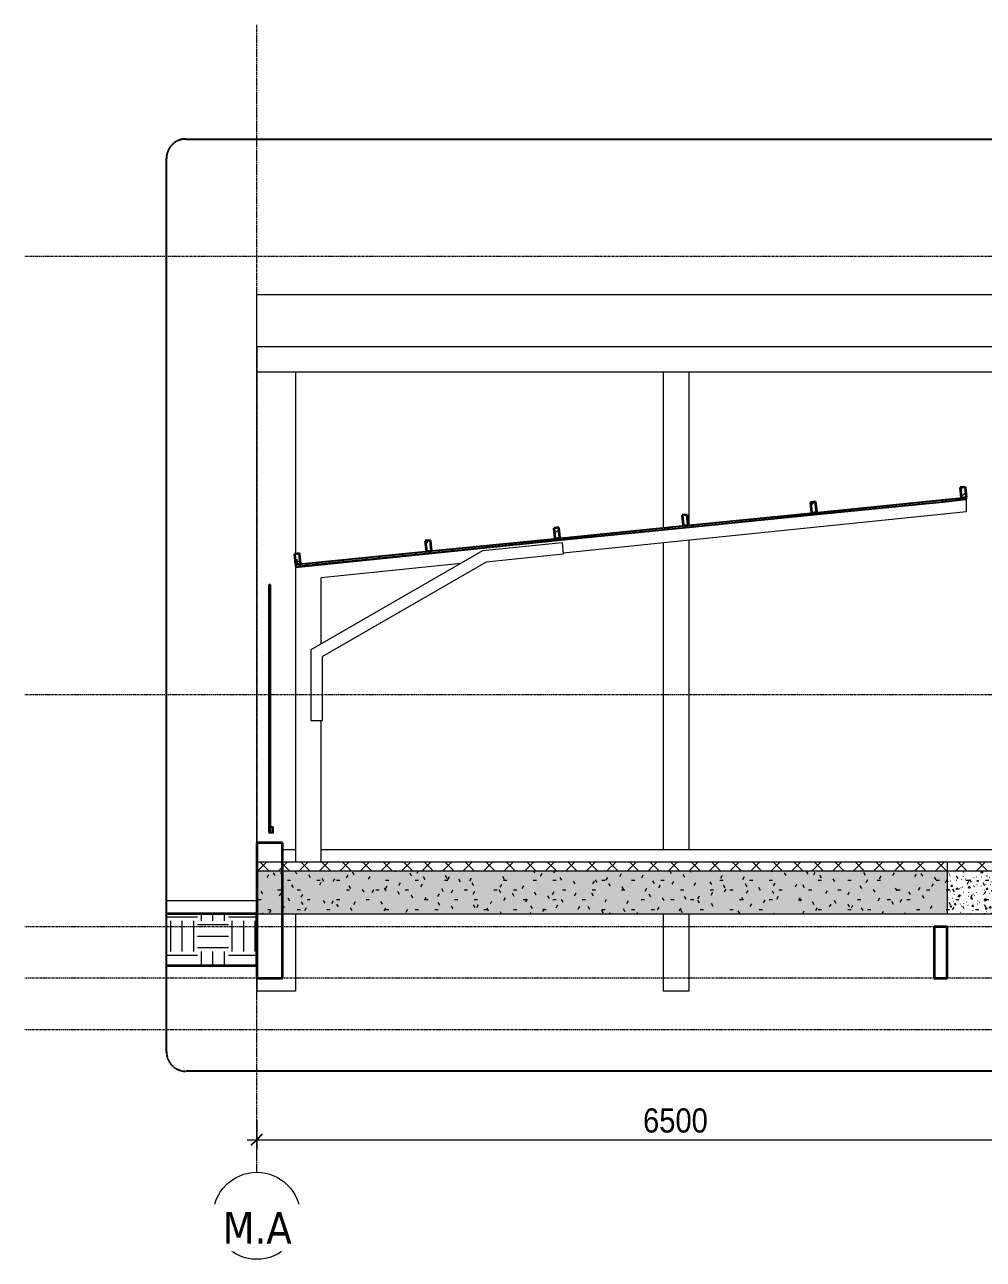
# Model space of a CAD drawing. Header units: millimetres. Extents: x 68650 to 268645, y -2410 to 17645.
# Drawn here: x 149285 to 156713, y -2179 to 7394 of the extents above; entities that cross this region are included whole.
import ezdxf

# ---------------------------------------------------------------- set-up
doc = ezdxf.new("R2010")
doc.units = ezdxf.units.MM
for name, pattern in [('Centre', [31.75, 6.35, -4.7625, 15.875, -4.7625]), ('Grid Line', [22.225, 12.7, -3.175, 3.175, -3.175]), ('Hidden', [7.14375, 4.7625, -2.38125])]:
    doc.linetypes.add(name, pattern=pattern)
for name, color, linetype, lineweight in [('A-ANNO-DIMS', 211, 'Continuous', 9), ('A-ANNO-DIMS-75', 211, 'Continuous', 9), ('A-DETL-GENF', 92, 'Continuous', 18), ('A-DETL-GENF-2', 92, 'Hidden', 25), ('A-FLOR', 192, 'Continuous', 18), ('A-FLOR-FNSH-1', 7, 'Continuous', 18), ('A-FLOR-FNSH-2', 250, 'Continuous', 35), ('A-FLOR-HRAL-2', 8, 'Continuous', 18), ('A-FLOR-HRAL-3', 55, 'Continuous', 25), ('A-FLOR-LEVL-2', 51, 'Centre', 9), ('A-FLOR-MCUT', 51, 'Continuous', 18), ('A-FLOR-PATT-1', 8, 'Continuous', 18), ('A-GLAZ-CURT', 52, 'Continuous', 18), ('A-GLAZ-CURT-1', 8, 'Continuous', 18), ('A-GLAZ-CURT-2', 52, 'Continuous', 25), ('A-GLAZ-CWMG', 51, 'Continuous', 18), ('A-GLAZ-CWMG-1', 51, 'Continuous', 35), ('A-GLAZ-CWMG-4', 8, 'Continuous', 18), ('A-WALL', 113, 'Continuous', 18), ('A-WALL-2', 250, 'Continuous', 35), ('S-COLS', 52, 'Continuous', 18), ('S-GRID-1', 1, 'Grid Line', 9), ('S-GRID-IDEN', 1, 'Continuous', 9)]:
    doc.layers.add(name, color=color, linetype=linetype, lineweight=lineweight)
doc.styles.add('Tahoma_B', font='tahomabd.ttf', dxfattribs={"height": 243.75})
doc.styles.add('UTM Avo', font='', dxfattribs={"width": 0.9, "height": 187.5})
doc.styles.get('UTM Avo').set_extended_font_data('UTM Avo')
doc.dimstyles.new('1_Dim_chi_tiet_2_5', dxfattribs={"dimscale": 304.8, "dimtxt": 187.368928, "dimasz": 0.295276, "dimexe": 0.246063, "dimexo": 0.0625, "dimgap": 0.024606, "dimtad": 1, "dimdec": 0, "dimrnd": 5, "dimzin": 0, "dimdsep": 46, "dimtxsty": 'UTM Avo', "dimblk1": 'OBLIQUE', "dimblk2": 'OBLIQUE', "dimsah": 1, "dimcen": 0.09, "dimdle": 0.246063, "dimazin": 0, "dimtfac": 1, "dimtdec": 4, "dimtix": 1, "dimtmove": 0, "dimatfit": 3, "dimfxl": 0.492126, "dimfxlon": 1, "dimtvp": 1, "dimtolj": 1, "dimtzin": 0, "dimarcsym": 2})
pattern_1 = [(0, (135622.57, 0), (304.8, 76.2), [25.146, -203.454, 25.146, -203.454, -1219.2]), (0, (135622.57, 0), (304.8, 76.2), [-457.2, 25.146, -432.054, 25.146, -203.454, -533.4]), (0, (135622.57, 0), (304.8, 76.2), [-1143, 25.146, -127.254, 25.146, -355.854]), (120, (135736.87, 38.1), (-218.39114, 225.86454), [25.146, -203.454, 25.146, -203.454, -1219.2]), (120, (135736.87, 38.1), (-218.39114, 225.86454), [-457.2, 25.146, -432.054, 25.146, -203.454, -533.4]), (120, (135736.87, 38.1), (-218.39114, 225.86454), [-1143, 25.146, -127.254, 25.146, -355.854]), (240, (135774.97, 190.5), (-86.40886, -302.06454), [25.146, -203.454, 25.146, -203.454, -1219.2]), (240, (135774.97, 190.5), (-86.40886, -302.06454), [-457.2, 25.146, -432.054, 25.146, -203.454, -533.4]), (240, (135774.97, 190.5), (-86.40886, -302.06454), [-1143, 25.146, -127.254, 25.146, -355.854])]
pattern_2 = [(50, (135622.57, 0), (136.6383, -11.95415), [14.287, -157.162]), (355, (135622.57, 0), (-26.4318, 143.29295), [11.43, -125.73]), (100.451, (135633.95, -1), (110.2073, 131.33785), [12.143, -133.568]), (46.184, (135622.57, 38.1), (203.3093, -31.5316), [21.431, -235.744]), (96.636, (135639.51, 35.47), (178.052, 185.5712), [18.214, -200.351]), (351.184, (135622.57, 38.1), (178.0542, 185.5685), [17.145, -188.595]), (21, (135641.62, 28.57), (113.71107, -76.6989), [14.287, -157.162]), (326, (135641.62, 28.57), (46.35205, 138.1412), [11.43, -125.73]), (71.451, (135651.09, 22.18), (160.06335, 61.4411), [12.143, -133.568]), (37.5, (135622.567, 0), (2.31655, 63.41591), [2.515, -121.691, 2.515, -125.12, -126.206]), (37.5, (135622.567, 0), (2.31655, 63.41591), [-251.841, 2.515, -123.692]), (7.5, (135622.57, 0), (50.11464, 75.13506), [2.515, -70.256, 2.515, -118.834, -48.101]), (7.5, (135622.57, 0), (50.11464, 75.13506), [-194.12, 2.515, -45.587]), (327.5, (135580.086, 0), (101.69342, -4.29674), [2.515, -45.11, 2.515, -146.075, -197.168]), (327.5, (135580.086, 0), (101.69342, -4.29674), [-196.215, 2.515, -194.653]), (317.5, (135561.04, 0), (111.0972, 19.06992), [2.515, -59.398, 2.515, -96.164, -140.018]), (317.5, (135561.04, 0), (111.0972, 19.06992), [-160.592, 2.515, -137.503])]
pattern_3 = [(45, (135622.57, 0), (-79.5495, 79.5495), []), (135, (135622.57, 0), (-79.5495, -79.5495), [])]
pattern_4 = [(45, (-7572.47, 0), (-126.285, 126.285), []), (45, (-7572.47, 89.3), (-126.285, 126.285), []), (50, (-7572.47, 0), (204.9571, -17.9309), [21.431, -235.744]), (355, (-7572.47, 0), (-39.6478, 214.9384), [17.145, -188.595]), (100.451, (-7555.39, -1.5), (165.3105, 197.0067), [18.214, -200.351]), (46.184, (-7572.47, 57.15), (304.964, -47.2988), [32.147, -353.616]), (96.636, (-7547.06, 53.2), (267.078, 278.3558), [27.321, -300.527]), (351.184, (-7572.47, 57.15), (267.0803, 278.3534), [25.718, -282.893]), (21, (-7543.9, 42.86), (170.5664, -115.0479), [21.431, -235.744]), (326, (-7543.9, 42.86), (69.5275, 207.211), [17.145, -188.595]), (71.451, (-7529.68, 33.27), (240.0946, 92.1618), [18.214, -200.351]), (37.5, (-7572.47, 0), (3.4749, 95.12457), [3.772, -182.537, 3.772, -187.681, -189.309]), (37.5, (-7572.47, 0), (3.4749, 95.12457), [-377.762, 3.772, -185.537]), (7.5, (-7572.47, 0), (75.1724, 112.70316), [3.772, -105.385, 3.772, -178.251, -72.152]), (7.5, (-7572.47, 0), (75.1724, 112.70316), [-291.179, 3.772, -68.38]), (327.5, (-7636.19, 0), (152.54013, -6.4451), [3.772, -67.666, 3.772, -219.113, -295.751]), (327.5, (-7636.19, 0), (152.54013, -6.4451), [-294.323, 3.772, -291.979]), (317.5, (-7664.77, 0), (166.6458, 28.6049), [3.772, -89.097, 3.772, -144.247, -210.026]), (317.5, (-7664.77, 0), (166.6458, 28.6049), [-240.887, 3.772, -206.254])]
pattern_5 = [(45, (-7572.47, 0), (-126.285, 126.285), []), (45, (-7572.47, 89.3), (-126.285, 126.285), []), (50, (-7572.47, 0), (204.9571, -17.9309), [21.431, -235.744]), (355, (-7572.47, 0), (-39.6478, 214.9384), [17.145, -188.595]), (100.451, (-7555.39, -1.5), (165.3105, 197.0067), [18.214, -200.351]), (46.184, (-7572.47, 57.15), (304.964, -47.2988), [32.147, -353.616]), (96.636, (-7547.06, 53.2), (267.078, 278.356), [27.321, -300.527]), (351.184, (-7572.47, 57.15), (267.0803, 278.3534), [25.718, -282.893]), (21, (-7543.9, 42.86), (170.5664, -115.0479), [21.431, -235.744]), (326, (-7543.9, 42.86), (69.5275, 207.211), [17.145, -188.595]), (71.451, (-7529.68, 33.27), (240.0946, 92.1618), [18.214, -200.351]), (37.5, (-7572.47, 0), (3.4749, 95.12457), [3.772, -182.537, 3.772, -187.681, -189.309]), (37.5, (-7572.47, 0), (3.4749, 95.12457), [-377.762, 3.772, -185.537]), (7.5, (-7572.47, 0), (75.1724, 112.70316), [3.772, -105.385, 3.772, -178.251, -72.152]), (7.5, (-7572.47, 0), (75.1724, 112.70316), [-291.179, 3.772, -68.38]), (327.5, (-7636.19, 0), (152.54013, -6.4451), [3.772, -67.666, 3.772, -219.113, -295.751]), (327.5, (-7636.19, 0), (152.54013, -6.4451), [-294.322, 3.772, -291.979]), (317.5, (-7664.77, 0), (166.6458, 28.6049), [3.772, -89.097, 3.772, -144.247, -210.026]), (317.5, (-7664.77, 0), (166.6458, 28.6049), [-240.887, 3.772, -206.254])]
pattern_6 = [(45, (-7572.47, 0), (-126.285, 126.285), []), (45, (-7572.47, 89.3), (-126.285, 126.285), []), (50, (-7572.47, 0), (204.9571, -17.9309), [21.431, -235.744]), (355, (-7572.47, 0), (-39.6478, 214.9384), [17.145, -188.595]), (100.451, (-7555.39, -1.5), (165.3105, 197.0067), [18.214, -200.351]), (46.184, (-7572.47, 57.15), (304.964, -47.2988), [32.147, -353.616]), (96.636, (-7547.06, 53.2), (267.078, 278.3558), [27.321, -300.527]), (351.184, (-7572.47, 57.15), (267.0803, 278.3534), [25.718, -282.893]), (21, (-7543.9, 42.86), (170.5664, -115.0479), [21.431, -235.744]), (326, (-7543.9, 42.86), (69.5275, 207.211), [17.145, -188.595]), (71.451, (-7529.68, 33.27), (240.0946, 92.1618), [18.214, -200.351]), (37.5, (-7572.47, 0), (3.4749, 95.12457), [3.772, -182.537, 3.772, -187.681, -189.309]), (37.5, (-7572.47, 0), (3.4749, 95.12457), [-377.761, 3.772, -185.537]), (7.5, (-7572.47, 0), (75.1724, 112.70316), [3.772, -105.385, 3.772, -178.251, -72.152]), (7.5, (-7572.47, 0), (75.1724, 112.70316), [-291.179, 3.772, -68.38]), (327.5, (-7636.19, 0), (152.54013, -6.4451), [3.772, -67.666, 3.772, -219.113, -295.751]), (327.5, (-7636.19, 0), (152.54013, -6.4451), [-294.323, 3.772, -291.979]), (317.5, (-7664.77, 0), (166.6458, 28.6049), [3.772, -89.097, 3.772, -144.247, -210.026]), (317.5, (-7664.77, 0), (166.6458, 28.6049), [-240.887, 3.772, -206.254])]

# ---------------------------------------------------------------- blocks, each defined once
blk = doc.blocks.new('NBS_CLDPhysicalSecuritySystems_MtlMeshPnlFncngSym_CLDModsecSecurusS3_InfillPanel - NBS_CLDPhysicalSecuritySystems_MtlMeshPnlFncngSym_CLDModsecSecurusS2_InfillPanel-2369504-TKCS_NHÀ MÁY PHÁT ĐIỆN - MẶT ĐỨNG 3')
at = {"layer": 'A-FLOR-HRAL-3'}
for p, q in [((7982.2, 3050), (7982.2, 1130)), ((7994.2, 3050), (7982.2, 3050)), ((7994.2, 1130), (7994.2, 3050)), ((8012.2, 1171), (7994.2, 1171)), ((7994.2, 1171), (7994.2, 1130)), ((8015.2, 1133), (8015.2, 1168)), ((7982.2, 1130), (7994.2, 1130)), ((7994.2, 1130), (8012.2, 1130))]:
    blk.add_line(p, q, dxfattribs=at)
for centre, start, end in [((8012.2, 1168), 0, 90), ((8012.2, 1133), 270, 0)]:
    blk.add_arc(centre, 3, start, end, dxfattribs=at)
blk = doc.blocks.new('TRỤ ĐỂ XE ĐẦU HỒI - TRỤ ĐỂ XE ĐẦU HỒI-2550560-TKCS_NHÀ MÁY PHÁT ĐIỆN - MẶT ĐỨNG 3')
at = {"layer": 'S-COLS'}
for p, q in [((13388.2, 3617.9), (13388.2, 3713.9)), ((13388.2, 3617.9), (10262.6, 3297.4)), ((8188.2, 3185.3), (11608.7, 3536)), ((10254.5, 3377), (9637.7, 3313.8)), ((10254.5, 3377), (10263.7, 3287.5)), ((9637.7, 3313.8), (8308.2, 2546.2)), ((10263.7, 3287.5), (9666.1, 3226.2)), ((8188.2, 3185.3), (8188.2, 900)), ((9468.4, 3216), (8388.2, 3105.3)), ((9666.1, 3226.2), (8398.2, 2494.2)), ((8388.2, 2592.4), (8388.2, 3105.3)), ((8308.2, 2546.2), (8308.2, 2000)), ((8398.2, 2000), (8398.2, 2494.2)), ((8308.2, 2000), (8398.2, 2000)), ((8388.2, 900), (8388.2, 2000))]:
    blk.add_line(p, q, dxfattribs=at)
blk = doc.blocks.new('System Panel - Glazed-2550684-TKCS_NHÀ MÁY PHÁT ĐIỆN - MẶT ĐỨNG 3')
at = {"layer": 'A-GLAZ-CURT-1'}
h = blk.add_hatch(dxfattribs=at)
h.set_pattern_fill('FP_42', color=256, style=0, pattern_type=2)
h.set_pattern_definition(pattern_4)
h.paths.add_polyline_path([(8188.8, 3194), (9223.7, 3297.5), (9222.5, 3309.4), (8187.6, 3206)])
at = {"layer": 'A-GLAZ-CURT-2'}
for p, q in [((9222.5, 3309.4), (8187.6, 3206)), ((8188.8, 3194), (9223.7, 3297.5)), ((9223.7, 3297.5), (9222.5, 3309.4)), ((8187.6, 3206), (8188.8, 3194))]:
    blk.add_line(p, q, dxfattribs=at)
blk = doc.blocks.new('Rectangular Mullion - 40 x 80mm-2358311-TKCS_NHÀ MÁY PHÁT ĐIỆN - MẶT ĐỨNG 3')
at = {"layer": 'A-GLAZ-CWMG-4'}
h = blk.add_hatch(dxfattribs=at)
h.set_pattern_fill('FP_43', color=256, style=0, pattern_type=2)
h.set_pattern_definition(pattern_4)
h.paths.add_polyline_path([(8187.2, 3210), (8227, 3213.9), (8219.1, 3293.5), (8179.3, 3289.6)])
at = {"layer": 'A-GLAZ-CWMG-1'}
for p, q in [((8219.1, 3293.5), (8179.3, 3289.6)), ((8179.3, 3289.6), (8187.2, 3210)), ((8227, 3213.9), (8219.1, 3293.5)), ((8187.2, 3210), (8227, 3213.9))]:
    blk.add_line(p, q, dxfattribs=at)
blk = doc.blocks.new('Rectangular Mullion - 40 x 80mm-2358312-TKCS_NHÀ MÁY PHÁT ĐIỆN - MẶT ĐỨNG 3')
at = {"layer": 'A-GLAZ-CWMG-4'}
h = blk.add_hatch(dxfattribs=at)
h.set_pattern_fill('FP_43', color=256, style=0, pattern_type=2)
h.set_pattern_definition(pattern_4)
h.paths.add_polyline_path([(13347.4, 3725.9), (13387.2, 3729.9), (13379.3, 3809.5), (13339.5, 3805.5)])
at = {"layer": 'A-GLAZ-CWMG-1'}
for p, q in [((13379.3, 3809.5), (13339.5, 3805.5)), ((13339.5, 3805.5), (13347.4, 3725.9)), ((13387.2, 3729.9), (13379.3, 3809.5)), ((13347.4, 3725.9), (13387.2, 3729.9))]:
    blk.add_line(p, q, dxfattribs=at)
blk = doc.blocks.new('System Panel - Glazed-2358310-TKCS_NHÀ MÁY PHÁT ĐIỆN - MẶT ĐỨNG 3')
at = {"layer": 'A-GLAZ-CURT-1'}
h = blk.add_hatch(dxfattribs=at)
h.set_pattern_fill('FP_44', color=256, style=0, pattern_type=2)
h.set_pattern_definition(pattern_5)
h.paths.add_polyline_path([(9223.7, 3297.5), (10218.7, 3397), (10217.5, 3408.9), (9222.5, 3309.4)])
at = {"layer": 'A-GLAZ-CURT-2'}
for p, q in [((10217.5, 3408.9), (9222.5, 3309.4)), ((9223.7, 3297.5), (10218.7, 3397)), ((10218.7, 3397), (10217.5, 3408.9)), ((9222.5, 3309.4), (9223.7, 3297.5))]:
    blk.add_line(p, q, dxfattribs=at)
blk = doc.blocks.new('System Panel - Glazed-V35-TKCS_NHÀ MÁY PHÁT ĐIỆN - MẶT ĐỨNG 3')
at = {"layer": 'A-GLAZ-CURT-1'}
h = blk.add_hatch(dxfattribs=at)
h.set_pattern_fill('FP_45', color=256, style=0, pattern_type=2)
h.set_pattern_definition([(45, (-7572.47, 0), (-126.285, 126.285), []), (45, (-7572.47, 89.3), (-126.285, 126.285), []), (50, (-7572.47, 0), (204.9571, -17.9309), [21.431, -235.744]), (355, (-7572.47, 0), (-39.6478, 214.9384), [17.145, -188.595]), (100.451, (-7555.39, -1.5), (165.3105, 197.0067), [18.214, -200.351]), (46.184, (-7572.47, 57.15), (304.964, -47.2988), [32.147, -353.616]), (96.636, (-7547.06, 53.2), (267.078, 278.356), [27.321, -300.527]), (351.184, (-7572.47, 57.15), (267.0803, 278.3534), [25.718, -282.893]), (21, (-7543.9, 42.86), (170.5664, -115.0479), [21.431, -235.744]), (326, (-7543.9, 42.86), (69.5275, 207.211), [17.145, -188.595]), (71.451, (-7529.68, 33.27), (240.0946, 92.1618), [18.214, -200.351]), (37.5, (-7572.47, 0), (3.4749, 95.12457), [3.772, -182.537, 3.772, -187.681, -189.309]), (37.5, (-7572.47, 0), (3.4749, 95.12457), [-377.761, 3.772, -185.537]), (7.5, (-7572.47, 0), (75.1724, 112.70316), [3.772, -105.385, 3.772, -178.251, -72.152]), (7.5, (-7572.47, 0), (75.1724, 112.70316), [-291.179, 3.772, -68.38]), (327.5, (-7636.19, 0), (152.54013, -6.4451), [3.772, -67.666, 3.772, -219.113, -295.751]), (327.5, (-7636.19, 0), (152.54013, -6.4451), [-294.322, 3.772, -291.979]), (317.5, (-7664.77, 0), (166.6458, 28.6049), [3.772, -89.097, 3.772, -144.247, -210.026]), (317.5, (-7664.77, 0), (166.6458, 28.6049), [-240.887, 3.772, -206.254])])
h.paths.add_polyline_path([(10218.7, 3397), (11213.7, 3496.5), (11212.5, 3508.4), (10217.5, 3408.9)])
at = {"layer": 'A-GLAZ-CURT-2'}
for p, q in [((11212.5, 3508.4), (10217.5, 3408.9)), ((10218.7, 3397), (11213.7, 3496.5)), ((11213.7, 3496.5), (11212.5, 3508.4)), ((10217.5, 3408.9), (10218.7, 3397))]:
    blk.add_line(p, q, dxfattribs=at)
blk = doc.blocks.new('System Panel - Glazed-V36-TKCS_NHÀ MÁY PHÁT ĐIỆN - MẶT ĐỨNG 3')
at = {"layer": 'A-GLAZ-CURT-1'}
h = blk.add_hatch(dxfattribs=at)
h.set_pattern_fill('FP_46', color=256, style=0, pattern_type=2)
h.set_pattern_definition(pattern_6)
h.paths.add_polyline_path([(11213.7, 3496.5), (12208.8, 3596), (12207.6, 3607.9), (11212.5, 3508.4)])
at = {"layer": 'A-GLAZ-CURT-2'}
for p, q in [((12207.6, 3607.9), (11212.5, 3508.4)), ((11213.7, 3496.5), (12208.8, 3596)), ((12208.8, 3596), (12207.6, 3607.9)), ((11212.5, 3508.4), (11213.7, 3496.5))]:
    blk.add_line(p, q, dxfattribs=at)
blk = doc.blocks.new('System Panel - Glazed-V37-TKCS_NHÀ MÁY PHÁT ĐIỆN - MẶT ĐỨNG 3')
at = {"layer": 'A-GLAZ-CURT-1'}
h = blk.add_hatch(dxfattribs=at)
h.set_pattern_fill('FP_47', color=256, style=0, pattern_type=2)
h.set_pattern_definition(pattern_6)
h.paths.add_polyline_path([(12208.8, 3596), (13203.8, 3695.5), (13202.6, 3707.4), (12207.6, 3607.9)])
at = {"layer": 'A-GLAZ-CURT-2'}
for p, q in [((13202.6, 3707.4), (12207.6, 3607.9)), ((12208.8, 3596), (13203.8, 3695.5)), ((13203.8, 3695.5), (13202.6, 3707.4)), ((12207.6, 3607.9), (12208.8, 3596))]:
    blk.add_line(p, q, dxfattribs=at)
blk = doc.blocks.new('Rectangular Mullion - 40 x 80mm-2358318-TKCS_NHÀ MÁY PHÁT ĐIỆN - MẶT ĐỨNG 3')
at = {"layer": 'A-GLAZ-CWMG-4'}
h = blk.add_hatch(dxfattribs=at)
h.set_pattern_fill('FP_44', color=256, style=0, pattern_type=2)
h.set_pattern_definition(pattern_5)
h.paths.add_polyline_path([(9202.2, 3311.4), (9242, 3315.4), (9234, 3395), (9194.2, 3391)])
at = {"layer": 'A-GLAZ-CWMG-1'}
for p, q in [((9234, 3395), (9194.2, 3391)), ((9194.2, 3391), (9202.2, 3311.4)), ((9242, 3315.4), (9234, 3395)), ((9202.2, 3311.4), (9242, 3315.4))]:
    blk.add_line(p, q, dxfattribs=at)
blk = doc.blocks.new('Rectangular Mullion - 40 x 80mm-V38-TKCS_NHÀ MÁY PHÁT ĐIỆN - MẶT ĐỨNG 3')
at = {"layer": 'A-GLAZ-CWMG-4'}
h = blk.add_hatch(dxfattribs=at)
h.set_pattern_fill('FP_44', color=256, style=0, pattern_type=2)
h.set_pattern_definition(pattern_5)
h.paths.add_polyline_path([(10197.2, 3410.9), (10237, 3414.9), (10229.1, 3494.5), (10189.3, 3490.5)])
at = {"layer": 'A-GLAZ-CWMG-1'}
for p, q in [((10229.1, 3494.5), (10189.3, 3490.5)), ((10189.3, 3490.5), (10197.2, 3410.9)), ((10237, 3414.9), (10229.1, 3494.5)), ((10197.2, 3410.9), (10237, 3414.9))]:
    blk.add_line(p, q, dxfattribs=at)
blk = doc.blocks.new('Rectangular Mullion - 40 x 80mm-V39-TKCS_NHÀ MÁY PHÁT ĐIỆN - MẶT ĐỨNG 3')
at = {"layer": 'A-GLAZ-CWMG-4'}
h = blk.add_hatch(dxfattribs=at)
h.set_pattern_fill('FP_43', color=256, style=0, pattern_type=2)
h.set_pattern_definition(pattern_4)
h.paths.add_polyline_path([(11192.2, 3510.4), (11232.1, 3514.4), (11224.1, 3594), (11184.3, 3590)])
at = {"layer": 'A-GLAZ-CWMG-1'}
for p, q in [((11224.1, 3594), (11184.3, 3590)), ((11184.3, 3590), (11192.2, 3510.4)), ((11232.1, 3514.4), (11224.1, 3594)), ((11192.2, 3510.4), (11232.1, 3514.4))]:
    blk.add_line(p, q, dxfattribs=at)
blk = doc.blocks.new('System Panel - Glazed-2550685-TKCS_NHÀ MÁY PHÁT ĐIỆN - MẶT ĐỨNG 3')
at = {"layer": 'A-GLAZ-CURT-1'}
h = blk.add_hatch(dxfattribs=at)
h.set_pattern_fill('FP_47', color=256, style=0, pattern_type=2)
h.set_pattern_definition(pattern_6)
h.paths.add_polyline_path([(13203.8, 3695.5), (13388.8, 3714), (13387.6, 3725.9), (13202.6, 3707.4)])
at = {"layer": 'A-GLAZ-CURT-2'}
for p, q in [((13387.6, 3725.9), (13202.6, 3707.4)), ((13202.6, 3707.4), (13203.8, 3695.5)), ((13203.8, 3695.5), (13388.8, 3714)), ((13388.8, 3714), (13387.6, 3725.9))]:
    blk.add_line(p, q, dxfattribs=at)
blk = doc.blocks.new('Rectangular Mullion - 40 x 80mm-V40-TKCS_NHÀ MÁY PHÁT ĐIỆN - MẶT ĐỨNG 3')
at = {"layer": 'A-GLAZ-CWMG-4'}
h = blk.add_hatch(dxfattribs=at)
h.set_pattern_fill('FP_48', color=256, style=0, pattern_type=2)
h.set_pattern_definition([(45, (-7572.47, 0), (-126.285, 126.285), []), (45, (-7572.47, 89.3), (-126.285, 126.285), []), (50, (-7572.47, 0), (204.9571, -17.9309), [21.431, -235.744]), (355, (-7572.47, 0), (-39.6478, 214.9384), [17.145, -188.595]), (100.451, (-7555.39, -1.5), (165.3105, 197.0067), [18.214, -200.351]), (46.184, (-7572.47, 57.15), (304.964, -47.2988), [32.147, -353.616]), (96.636, (-7547.06, 53.2), (267.078, 278.356), [27.321, -300.527]), (351.184, (-7572.47, 57.15), (267.0803, 278.3534), [25.718, -282.893]), (21, (-7543.9, 42.86), (170.5664, -115.0479), [21.431, -235.744]), (326, (-7543.9, 42.86), (69.5275, 207.211), [17.145, -188.595]), (71.451, (-7529.68, 33.27), (240.0946, 92.1618), [18.214, -200.351]), (37.5, (-7572.47, 0), (3.4749, 95.12457), [3.772, -182.537, 3.772, -187.681, -189.309]), (37.5, (-7572.47, 0), (3.4749, 95.12457), [-377.762, 3.772, -185.537]), (7.5, (-7572.47, 0), (75.1724, 112.70316), [3.772, -105.385, 3.772, -178.251, -72.152]), (7.5, (-7572.47, 0), (75.1724, 112.70316), [-291.179, 3.772, -68.38]), (327.5, (-7636.19, 0), (152.54013, -6.4451), [3.772, -67.666, 3.772, -219.113, -295.751]), (327.5, (-7636.19, 0), (152.54013, -6.4451), [-294.323, 3.772, -291.979]), (317.5, (-7664.77, 0), (166.6458, 28.6049), [3.772, -89.097, 3.772, -144.247, -210.026]), (317.5, (-7664.77, 0), (166.6458, 28.6049), [-240.887, 3.772, -206.254])])
h.paths.add_polyline_path([(12187.3, 3609.9), (12227.1, 3613.9), (12219.1, 3693.5), (12179.3, 3689.5)])
at = {"layer": 'A-GLAZ-CWMG-1'}
for p, q in [((12219.1, 3693.5), (12179.3, 3689.5)), ((12179.3, 3689.5), (12187.3, 3609.9)), ((12227.1, 3613.9), (12219.1, 3693.5)), ((12187.3, 3609.9), (12227.1, 3613.9))]:
    blk.add_line(p, q, dxfattribs=at)
blk = doc.blocks.new('BORDER VIEW - BORDER VIEW-2321603-TKCS_NHÀ MÁY PHÁT ĐIỆN - MẶT ĐỨNG 3')
at = {"layer": 'A-DETL-GENF-2'}
for p, q in [((7338.2, 6507.8), (15803.9, 6507.8)), ((7188.2, -570), (7188.2, 6357.8)), ((15953.9, 6357.8), (15953.9, -570)), ((15803.9, -720), (7338.2, -720))]:
    blk.add_line(p, q, dxfattribs=at)
for centre, start, end in [((7338.2, 6357.8), 90, 180), ((15803.9, 6357.8), 0, 90), ((7338.2, -570), 180, 270), ((15803.9, -570), 270, 360)]:
    blk.add_arc(centre, 150, start, end, dxfattribs=at)
blk = doc.blocks.new('Grid - M_Grid Head - Circle-353313-TKCS_NHÀ MÁY PHÁT ĐIỆN - MẶT ĐỨNG 3')
at = {"layer": 'S-GRID-IDEN'}
blk.add_circle((14388.2, -1841.3), 337.5, dxfattribs=at)
blk = doc.blocks.new('DIMBLOCK40-TKCS_NHÀ MÁY PHÁT ĐIỆN - MẶT ĐỨNG 3')
at = {"layer": 'A-ANNO-DIMS-75'}
for p, q in [((151083.3, -1102), (151083.3, -1327)), ((151083.3, -1252), (151083.3, -1102)), ((157583.3, -1102), (157583.3, -1327)), ((157583.3, -1252), (157583.3, -1102)), ((151008.3, -1252), (157658.3, -1252))]:
    blk.add_line(p, q, dxfattribs=at)
at = {"layer": 'A-ANNO-DIMS-75', "lineweight": 25}
for p, q in [((151083.3, -1252), (151128.3, -1207)), ((157583.3, -1252), (157628.3, -1207)), ((151083.3, -1252), (151038.3, -1297)), ((157583.3, -1252), (157538.3, -1297))]:
    blk.add_line(p, q, dxfattribs=at)
at = {"layer": 'A-ANNO-DIMS-75', "color": 0, "insert": (154076.5, -1008.4), "char_height": 187.5, "width": 616.236, "attachment_point": 1, "line_spacing_factor": 1.110334, "style": 'UTM Avo'}
blk.add_mtext('6500', dxfattribs=at)
blk = doc.blocks.new('_Oblique')
at = {"color": 0, "linetype": 'ByBlock', "lineweight": -2}
blk.add_line((-0.5, -0.5), (0.5, 0.5), dxfattribs=at)

msp = doc.modelspace()

# ---------------------------------------------------------------- hatches: boundary and pattern name
at = {"layer": 'A-FLOR-PATT-1'}
h = msp.add_hatch(dxfattribs=at)
h.set_pattern_fill('FP_40', color=256, style=0, pattern_type=2)
h.set_pattern_definition(pattern_3)
h.paths.add_polyline_path([(154757.6, 830), (156432, 830), (156432, 900), (151083.3, 900), (151083.3, 830)])
h = msp.add_hatch(dxfattribs=at)
h.set_pattern_fill('FP_40', color=256, style=0, pattern_type=2)
h.set_pattern_definition(pattern_3)
h.paths.add_polyline_path([(156963.2, 830), (159148.9, 830), (159148.9, 900), (156432, 900), (156432, 830)])
h = msp.add_hatch(dxfattribs=at)
h.set_pattern_fill('FP_38', color=256, style=0, pattern_type=2)
h.set_pattern_definition(pattern_1)
h.paths.add_polyline_path([(151083.3, 500), (156432, 500), (156432, 830), (151083.3, 830)])
h = msp.add_hatch(dxfattribs=at)
h.set_pattern_fill('FP_39', color=256, style=0, pattern_type=2)
h.set_pattern_definition(pattern_2)
h.paths.add_polyline_path([(151083.3, 500), (156432, 500), (156432, 830), (151083.3, 830)])
h = msp.add_hatch(dxfattribs=at)
h.set_pattern_fill('FP_38', color=256, style=0, pattern_type=2)
h.set_pattern_definition(pattern_1)
h.paths.add_polyline_path([(156963.2, 500), (159148.9, 500), (159148.9, 830), (156432, 830), (156432, 500)])
h = msp.add_hatch(dxfattribs=at)
h.set_pattern_fill('FP_39', color=256, style=0, pattern_type=2)
h.set_pattern_definition(pattern_2)
h.paths.add_polyline_path([(156963.2, 500), (159148.9, 500), (159148.9, 830), (156432, 830), (156432, 500)])
h = msp.add_hatch(dxfattribs=at)
h.set_pattern_fill('FP_41', color=256, style=0, pattern_type=2)
h.set_pattern_definition([(0, (135622.57, 0), (238.125, 238.125), [238.125, -238.125]), (0, (135622.57, 89.3), (238.125, 238.125), [238.125, -238.125]), (0, (135622.57, 178.6), (238.125, 238.125), [238.125, -238.125]), (90, (135652.33, 208.36), (-238.125, 238.125), [238.125, -238.125]), (90, (135741.63, 208.36), (-238.125, 238.125), [238.125, -238.125]), (90, (135830.93, 208.36), (-238.125, 238.125), [238.125, -238.125])])
h.paths.add_polyline_path([(151083.3, 100), (151083.3, 500), (150383.3, 500), (150383.3, 100)])

# ---------------------------------------------------------------- linework, layer by layer
at = {"layer": 'A-FLOR'}
for p, q in [((151083.3, 4900), (158183.3, 4900)), ((151083.3, 4900), (151083.3, 4700)), ((158183.3, 4700), (151083.3, 4700)), ((151283.3, 1000), (151383.3, 1000)), ((151583.3, 1000), (157583.3, 1000))]:
    msp.add_line(p, q, dxfattribs=at)
at = {"layer": 'A-FLOR-FNSH-1'}
for p, q in [((159148.9, 900), (151083.3, 900)), ((151083.3, 500), (151083.3, 900)), ((156432, 900), (156432, 500)), ((151083.3, 600), (150383.3, 600)), ((151083.3, 500), (159148.9, 500))]:
    msp.add_line(p, q, dxfattribs=at)
at = {"layer": 'A-FLOR-FNSH-2'}
for p, q in [((151083.3, 500), (150383.3, 500)), ((151083.3, 100), (151083.3, 500)), ((150383.3, 100), (151083.3, 100))]:
    msp.add_line(p, q, dxfattribs=at)
at = {"layer": 'A-FLOR-LEVL-2'}
for p, q in [((149284.8, 5600), (160510, 5600)), ((149284.8, 2200), (160510, 2200)), ((159557.5, 400), (149284.8, 400)), ((160510, 0), (149284.8, 0)), ((159557.5, -400), (149284.8, -400))]:
    msp.add_line(p, q, dxfattribs=at)
at = {"layer": 'A-FLOR-MCUT'}
msp.add_line((159148.9, 830), (151083.3, 830), dxfattribs=at)
at = {"layer": 'A-WALL'}
for p in [(151083.3, 4900), (158183.3, 5300)]:
    msp.add_line(p, (151083.3, 5300), dxfattribs=at)
at = {"layer": 'A-WALL-2'}
for p, q in [((151083.3, 1050), (151083.3, 0)), ((151283.3, 1050), (151083.3, 1050)), ((151283.3, 0), (151283.3, 1050)), ((156432, 400), (156332, 400)), ((156332, 400), (156332, 0)), ((156432, 0), (156432, 400)), ((151083.3, 0), (151283.3, 0)), ((156332, 0), (156432, 0))]:
    msp.add_line(p, q, dxfattribs=at)
at = {"layer": 'S-COLS'}
for p, q in [((151083.3, 4700), (151083.3, 1050)), ((151383.3, 4700), (151083.3, 4700)), ((151383.3, 4700), (151383.3, 3290.4)), ((154233.3, 4700), (154233.3, 3491)), ((154433.3, 3511), (154433.3, 4700)), ((154233.3, 3478.9), (154233.3, 3477.5)), ((154433.3, 3498), (154433.3, 3498.9)), ((154233.3, 3376.9), (154233.3, 1000)), ((154433.3, 1000), (154433.3, 3397.4)), ((151383.3, 3210), (151383.3, 3206)), ((151383.3, 3200), (151383.3, 3185.3)), ((151383.3, 500), (151383.3, -100)), ((154233.3, 500), (154233.3, -100)), ((154433.3, -100), (154433.3, 500)), ((151083.3, 0), (151083.3, -100)), ((151383.3, -100), (151083.3, -100)), ((154433.3, -100), (154233.3, -100))]:
    msp.add_line(p, q, dxfattribs=at)
at = {"layer": 'S-GRID-1'}
for p, q in [((151083.3, 5519.2), (151083.3, 7394.2)), ((151083.3, 371.2), (151083.3, 5519.2)), ((151083.3, -1503.8), (151083.3, 371.2))]:
    msp.add_line(p, q, dxfattribs=at)

# ---------------------------------------------------------------- block references
at = {"layer": 'A-DETL-GENF'}
msp.add_blockref('BORDER VIEW - BORDER VIEW-2321603-TKCS_NHÀ MÁY PHÁT ĐIỆN - MẶT ĐỨNG 3', (143195, 0), dxfattribs=at)
at = {"layer": 'A-FLOR-HRAL-2'}
msp.add_blockref('NBS_CLDPhysicalSecuritySystems_MtlMeshPnlFncngSym_CLDModsecSecurusS3_InfillPanel - NBS_CLDPhysicalSecuritySystems_MtlMeshPnlFncngSym_CLDModsecSecurusS2_InfillPanel-2369504-TKCS_NHÀ MÁY PHÁT ĐIỆN - MẶT ĐỨNG 3', (143195, 0), dxfattribs=at)
at = {"layer": 'A-GLAZ-CURT'}
for name in ['System Panel - Glazed-V37-TKCS_NHÀ MÁY PHÁT ĐIỆN - MẶT ĐỨNG 3', 'System Panel - Glazed-2550685-TKCS_NHÀ MÁY PHÁT ĐIỆN - MẶT ĐỨNG 3', 'System Panel - Glazed-V36-TKCS_NHÀ MÁY PHÁT ĐIỆN - MẶT ĐỨNG 3', 'System Panel - Glazed-V35-TKCS_NHÀ MÁY PHÁT ĐIỆN - MẶT ĐỨNG 3', 'System Panel - Glazed-2358310-TKCS_NHÀ MÁY PHÁT ĐIỆN - MẶT ĐỨNG 3', 'System Panel - Glazed-2550684-TKCS_NHÀ MÁY PHÁT ĐIỆN - MẶT ĐỨNG 3']:
    msp.add_blockref(name, (143195, 0), dxfattribs=at)
at = {"layer": 'A-GLAZ-CWMG'}
for name in ['Rectangular Mullion - 40 x 80mm-2358312-TKCS_NHÀ MÁY PHÁT ĐIỆN - MẶT ĐỨNG 3', 'Rectangular Mullion - 40 x 80mm-V40-TKCS_NHÀ MÁY PHÁT ĐIỆN - MẶT ĐỨNG 3', 'Rectangular Mullion - 40 x 80mm-V39-TKCS_NHÀ MÁY PHÁT ĐIỆN - MẶT ĐỨNG 3', 'Rectangular Mullion - 40 x 80mm-V38-TKCS_NHÀ MÁY PHÁT ĐIỆN - MẶT ĐỨNG 3', 'Rectangular Mullion - 40 x 80mm-2358318-TKCS_NHÀ MÁY PHÁT ĐIỆN - MẶT ĐỨNG 3', 'Rectangular Mullion - 40 x 80mm-2358311-TKCS_NHÀ MÁY PHÁT ĐIỆN - MẶT ĐỨNG 3']:
    msp.add_blockref(name, (143195, 0), dxfattribs=at)
at = {"layer": 'S-COLS'}
msp.add_blockref('TRỤ ĐỂ XE ĐẦU HỒI - TRỤ ĐỂ XE ĐẦU HỒI-2550560-TKCS_NHÀ MÁY PHÁT ĐIỆN - MẶT ĐỨNG 3', (143195, 0), dxfattribs=at)
at = {"layer": 'S-GRID-IDEN'}
msp.add_blockref('Grid - M_Grid Head - Circle-353313-TKCS_NHÀ MÁY PHÁT ĐIỆN - MẶT ĐỨNG 3', (136695, 0), dxfattribs=at)

# ---------------------------------------------------------------- dimensions: what is measured, and where the dimension line sits
at = {"layer": 'A-ANNO-DIMS'}
dim = msp.add_linear_dim(base=(157583.3, -1252), p1=(151083.3, -1102), p2=(157583.3, -1102), dimstyle='1_Dim_chi_tiet_2_5', override={"dimpost": '<>', "dimfxl": 6500}, dxfattribs=at)
dim.commit()
dim.dimension.update_dxf_attribs({"geometry": 'DIMBLOCK40-TKCS_NHÀ MÁY PHÁT ĐIỆN - MẶT ĐỨNG 3', "text_midpoint": (154333.3, -1147.5)})

# ---------------------------------------------------------------- next in the draw order: texts
at = {"layer": 'S-GRID-IDEN', "insert": (151086.4, -1934.9), "char_height": 243.75, "width": 635.25, "attachment_point": 5, "line_spacing_factor": 0.996129, "style": 'Tahoma_B', "bg_fill": 3, "box_fill_scale": 1.25, "bg_fill_color": 256, "bg_fill_true_color": 13158600, "bg_fill_transparency": 0}
msp.add_mtext('\\pt952.49944,1904.99888,2857.50075,3810.00019,4762.49962,5714.99906,6667.50094,7620.00037,8572.49981,9524.99925,10477.50113,11430.00056,12382.5,13334.99944,14287.49888,15240.00075,16192.50019,17144.99963,18097.49906,19050.00094,20002.50038,20954.99981,21907.49925,22860.00113,23812.50056,24765,25717.49944,26669.99887,27622.50075,28575.00019,29527.49963,30479.99906;M.A', dxfattribs=at)

doc.saveas('drawing.dxf')
